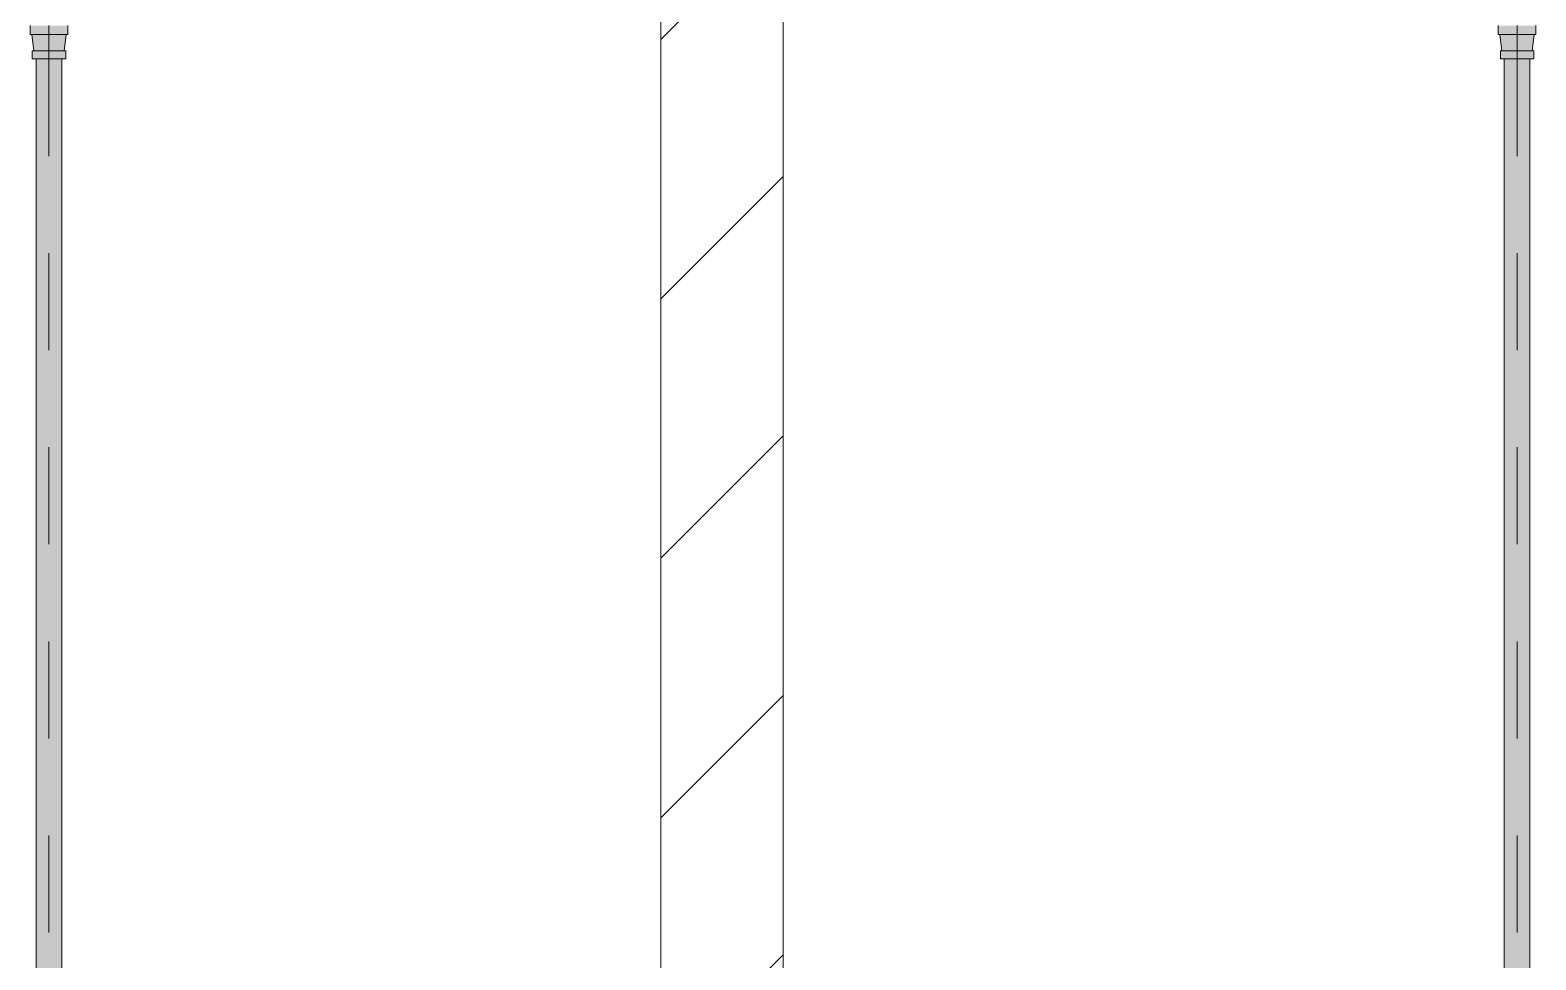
# Model space of a CAD drawing. Header units: millimetres. Extents: x -4000 to 187956, y -58990 to 162485.
# Drawn here: x 6719 to 9181, y 132675 to 134196 of the extents above; entities that cross this region are included whole.
import ezdxf

# ---------------------------------------------------------------- set-up
doc = ezdxf.new("R2010")
doc.units = ezdxf.units.MM
doc.linetypes.add('Dash 1_16_', pattern=[317.5, 158.75, -158.75])
for name, color, linetype, lineweight in [('A-WALL', 113, 'Continuous', 13), ('A-WALL-PATT', 111, 'Continuous', 13), ('P-PIPE', 3, 'Continuous', 9), ('P-PIPE-CNTR', 3, 'Continuous', 9)]:
    doc.layers.add(name, color=color, linetype=linetype, lineweight=lineweight)

# ---------------------------------------------------------------- blocks, each defined once
blk = doc.blocks.new('CMF2_NHAXUONG_A_rvt-1-FFS - TANG 1')
at = {"layer": 'A-WALL-PATT', "lineweight": 9}
h = blk.add_hatch(dxfattribs=at)
h.set_pattern_fill('FP_12', color=250, style=0, pattern_type=2)
h.set_pattern_definition([(45, (0, 0), (-212.13203, 212.13203), [])])
h.paths.add_polyline_path([(7750.1, 127349.9), (7950.1, 127349.9), (7950.1, 138700.1), (7750.1, 138700.1), (7750.1, 128068)])
at = {"layer": 'A-WALL', "color": 50, "lineweight": 15}
for p, q in [((7750.1, 137200.1), (7750.1, 127349.9)), ((7950.1, 127549.9), (7950.1, 134900))]:
    blk.add_line(p, q, dxfattribs=at)
at = {"layer": 'A-WALL', "color": 35, "lineweight": 15}
for p, q in [((7750.1, 135200.1), (7750.1, 127349.9)), ((7950.1, 127549.9), (7950.1, 134900))]:
    blk.add_line(p, q, dxfattribs=at)

msp = doc.modelspace()

# ---------------------------------------------------------------- block references
at = {"lineweight": 5}
msp.add_blockref('CMF2_NHAXUONG_A_rvt-1-FFS - TANG 1', (0, 0), dxfattribs=at)

# ---------------------------------------------------------------- next in the draw order: hatches: boundary and pattern name
at = {"layer": 'P-PIPE', "transparency": 33554534}
for points in [[(6750, 134188.6), (6780.8, 134188.6), (6779.8, 134203.5), (6719.2, 134203.5), (6720.3, 134188.6), (6742, 134188.6)], [(6771.5, 134162.2), (6774.8, 134162.2), (6777.1, 134188.6), (6721.9, 134188.6), (6726.1, 134162.2), (6767.5, 134162.2)], [(9150, 134188.6), (9180.8, 134188.6), (9179.8, 134203.5), (9119.2, 134203.5), (9120.3, 134188.6), (9142, 134188.6)], [(9150, 134162.2), (9174.8, 134162.2), (9177.1, 134188.6), (9121.9, 134188.6), (9126.1, 134162.2), (9143.6, 134162.2)], [(6777.4, 134148.9), (6776.4, 134162.2), (6722.7, 134162.2), (6723.6, 134148.9), (6776.4, 134148.9)], [(9177.4, 134148.9), (9176.4, 134162.2), (9122.7, 134162.2), (9123.6, 134148.9), (9176.4, 134148.9)], [(6750, 131494.3), (6750, 134148.9), (6728.9, 134148.9), (6729.6, 131494.3), (6744.5, 131494.3)], [(6750, 131494.3), (6771.1, 131494.3), (6770.4, 134148.9), (6750, 134148.9), (6750, 131499.1)], [(9128.9, 131494.3), (9150, 131494.3), (9150, 134148.9), (9128.9, 134148.9), (9128.9, 131499.1)], [(9150, 131494.3), (9171.1, 131494.3), (9170.4, 134148.9), (9150, 134148.9), (9150, 131499.1)]]:
    msp.add_hatch(color=1, dxfattribs=at).paths.add_polyline_path(points)

# ---------------------------------------------------------------- next in the draw order: linework, layer by layer
at = {"layer": 'P-PIPE', "color": 20, "lineweight": 13}
for p, q in [((6719.2, 134203.5), (6719.2, 134188.6)), ((6719.2, 134188.6), (6721.7, 134188.6)), ((6719.2, 134188.6), (6780.8, 134188.6)), ((6721.9, 134188.6), (6725.2, 134162.2)), ((6723.3, 134188.6), (6728.2, 134188.6)), ((6728.2, 134188.6), (6734.6, 134188.6)), ((6734.6, 134188.6), (6742, 134188.6)), ((6742.7, 134188.6), (6750, 134188.6)), ((6750, 134188.6), (6757.3, 134188.6)), ((6758, 134188.6), (6765.4, 134188.6)), ((6765.4, 134188.6), (6771.8, 134188.6)), ((6771.8, 134188.6), (6776.7, 134188.6)), ((6774.8, 134162.2), (6778.1, 134188.6)), ((6778.3, 134188.6), (6780.8, 134188.6)), ((6780.8, 134188.6), (6780.8, 134203.5)), ((9119.2, 134203.5), (9119.2, 134188.6)), ((9119.2, 134188.6), (9121.7, 134188.6)), ((9119.2, 134188.6), (9180.8, 134188.6)), ((9121.9, 134188.6), (9125.2, 134162.2)), ((9123.3, 134188.6), (9128.2, 134188.6)), ((9128.2, 134188.6), (9134.6, 134188.6)), ((9134.6, 134188.6), (9142, 134188.6)), ((9142.7, 134188.6), (9150, 134188.6)), ((9150, 134188.6), (9157.3, 134188.6)), ((9158, 134188.6), (9165.4, 134188.6)), ((9165.4, 134188.6), (9171.8, 134188.6)), ((9171.8, 134188.6), (9176.7, 134188.6)), ((9174.8, 134162.2), (9178.1, 134188.6)), ((9178.3, 134188.6), (9180.8, 134188.6)), ((9180.8, 134188.6), (9180.8, 134203.5)), ((6722.7, 134162.2), (6722.7, 134148.9)), ((6777.4, 134162.2), (6722.7, 134162.2)), ((6725, 134162.2), (6722.7, 134162.2)), ((6730.7, 134162.2), (6726.3, 134162.2)), ((6736.3, 134162.2), (6730.7, 134162.2)), ((6742.9, 134162.2), (6736.3, 134162.2)), ((6750, 134162.2), (6743.6, 134162.2)), ((6756.4, 134162.2), (6750, 134162.2)), ((6763.7, 134162.2), (6757.1, 134162.2)), ((6769.3, 134162.2), (6763.7, 134162.2)), ((6773.7, 134162.2), (6769.3, 134162.2)), ((6777.4, 134162.2), (6775, 134162.2)), ((6777.4, 134148.9), (6777.4, 134162.2)), ((9122.7, 134162.2), (9122.7, 134148.9)), ((9177.4, 134162.2), (9122.7, 134162.2)), ((9125, 134162.2), (9122.7, 134162.2)), ((9130.7, 134162.2), (9126.3, 134162.2)), ((9136.3, 134162.2), (9130.7, 134162.2)), ((9142.9, 134162.2), (9136.3, 134162.2)), ((9150, 134162.2), (9143.6, 134162.2)), ((9156.4, 134162.2), (9150, 134162.2)), ((9163.7, 134162.2), (9157.1, 134162.2)), ((9169.3, 134162.2), (9163.7, 134162.2)), ((9173.7, 134162.2), (9169.3, 134162.2)), ((9177.4, 134162.2), (9175, 134162.2)), ((9177.4, 134148.9), (9177.4, 134162.2)), ((6722.7, 134148.9), (6726.3, 134148.9)), ((6722.7, 134148.9), (6777.4, 134148.9)), ((6726.3, 134148.9), (6728.7, 134148.9)), ((6728.9, 134148.9), (6728.9, 131494.3)), ((6729.6, 134148.9), (6728.9, 134148.9)), ((6768.3, 134148.9), (6731.7, 134148.9)), ((6731.7, 134148.9), (6736.3, 134148.9)), ((6736.3, 134148.9), (6742.9, 134148.9)), ((6742.9, 134148.9), (6750, 134148.9)), ((6750, 134148.9), (6757.1, 134148.9)), ((6757.1, 134148.9), (6763.7, 134148.9)), ((6763.7, 134148.9), (6768.4, 134148.9)), ((6771.1, 134148.9), (6770.4, 134148.9)), ((6771.1, 131494.3), (6771.1, 134148.9)), ((6771.3, 134148.9), (6777.4, 134148.9)), ((9122.7, 134148.9), (9128.7, 134148.9)), ((9122.7, 134148.9), (9177.4, 134148.9)), ((9128.9, 134148.9), (9128.9, 131494.3)), ((9129.6, 134148.9), (9128.9, 134148.9)), ((9168.3, 134148.9), (9131.7, 134148.9)), ((9131.7, 134148.9), (9136.3, 134148.9)), ((9136.3, 134148.9), (9142.9, 134148.9)), ((9142.9, 134148.9), (9150, 134148.9)), ((9150, 134148.9), (9157.1, 134148.9)), ((9157.1, 134148.9), (9163.7, 134148.9)), ((9163.7, 134148.9), (9168.4, 134148.9)), ((9171.1, 134148.9), (9170.4, 134148.9)), ((9171.1, 131494.3), (9171.1, 134148.9)), ((9171.3, 134148.9), (9177.4, 134148.9))]:
    msp.add_line(p, q, dxfattribs=at)
at = {"layer": 'P-PIPE-CNTR', "color": 20, "lineweight": 13}
for p, q in [((6750, 134203.5), (6750, 134148.9)), ((9150, 134203.5), (9150, 134148.9))]:
    msp.add_line(p, q, dxfattribs=at)
at = {"layer": 'P-PIPE-CNTR', "color": 1, "linetype": 'Dash 1_16_'}
for p, q in [((6750, 134148.9), (6750, 131494.3)), ((6750, 134148.9), (6750, 131494.3)), ((9150, 134148.9), (9150, 131494.3)), ((9150, 134148.9), (9150, 131494.3))]:
    msp.add_line(p, q, dxfattribs=at)

doc.saveas('drawing.dxf')
